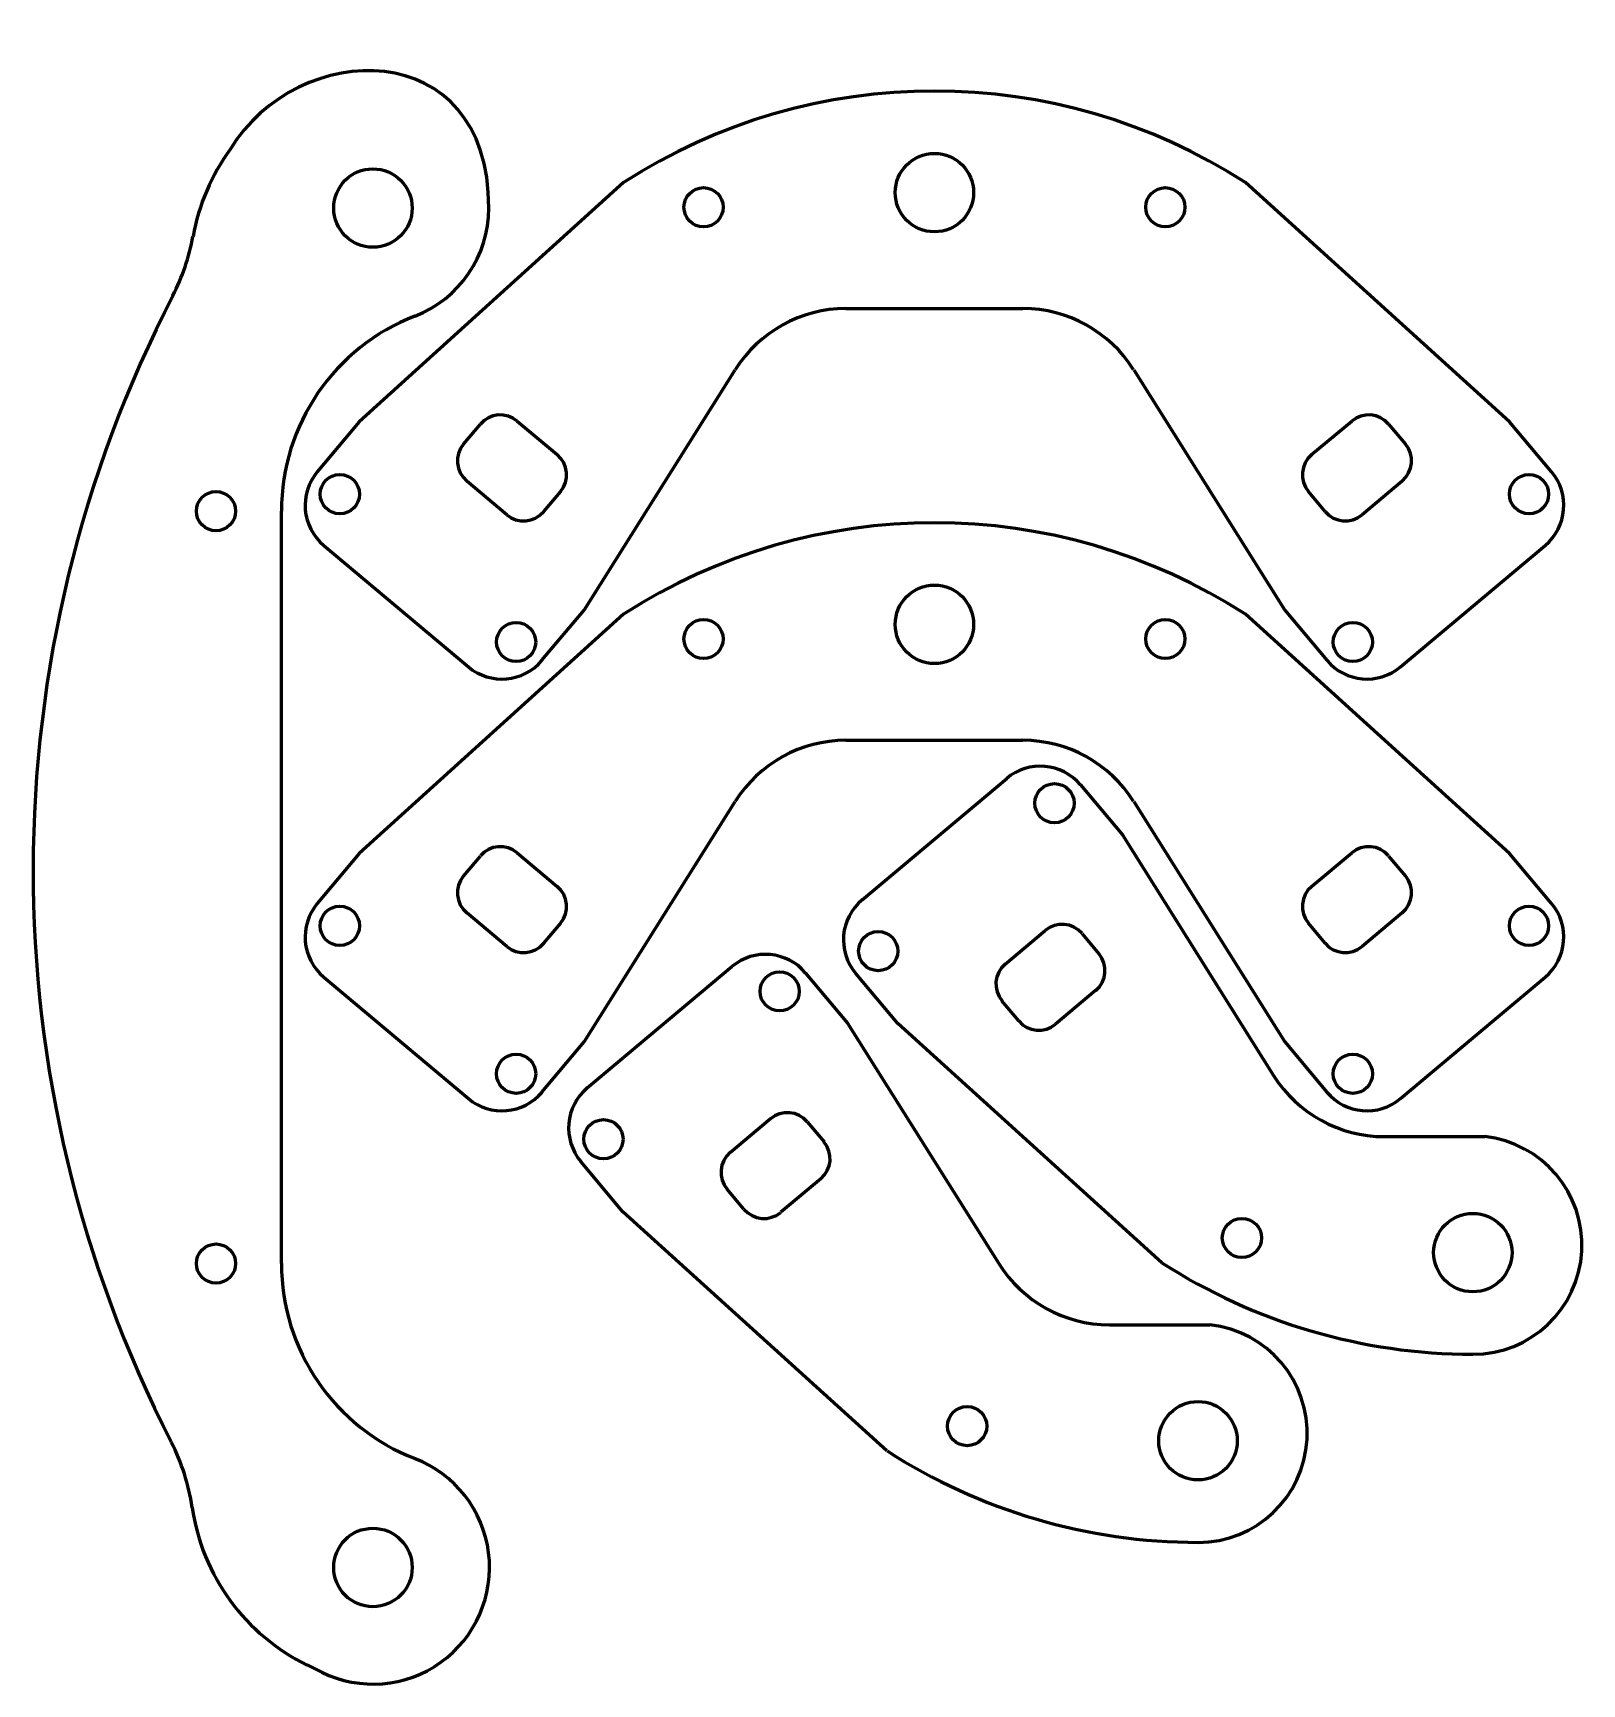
# Model space of a CAD drawing. Header units: millimetres. Extents: x -69 to 50, y -81 to 45.
import ezdxf

# ---------------------------------------------------------------- set-up
doc = ezdxf.new("R2010")
doc.units = ezdxf.units.MM
doc.linetypes.add('K5LT_BASIC', pattern=[0])

msp = doc.modelspace()

# ---------------------------------------------------------------- linework, layer by layer
at = {"color": 150, "linetype": 'K5LT_BASIC', "lineweight": 60, "true_color": 0x0080ff}
for p, q in [((-23.79, 33.79), (-43.99, 15.5)), ((43.99, 15.5), (23.79, 33.79)), ((-6.77, 24.15), (6.77, 24.15)), ((-26.8, 1.08), (-15.24, 19.47)), ((15.24, 19.47), (26.8, 1.08)), ((-43.99, 15.5), (-47.21, 11.67)), ((-36.02, 13.77), (-34.73, 15.3)), ((-31.92, 15.55), (-28.85, 12.98)), ((28.85, 12.98), (31.92, 15.55)), ((34.73, 15.3), (36.02, 13.77)), ((47.21, 11.67), (43.99, 15.5)), ((-32.71, 8.38), (-35.77, 10.95)), ((-28.61, 10.16), (-29.89, 8.63)), ((29.89, 8.63), (28.61, 10.16)), ((35.77, 10.95), (32.71, 8.38)), ((-49.95, -48.89), (-49.95, 8.66)), ((-46.71, 6.04), (-35.65, -3.25)), ((35.65, -3.25), (46.71, 6.04)), ((-23.79, 0.77), (-43.99, -17.52)), ((-30.02, -2.75), (-26.8, 1.08)), ((43.99, -17.52), (23.79, 0.77)), ((26.8, 1.08), (30.02, -2.75)), ((-6.77, -8.87), (6.77, -8.87)), ((-5.53, -21.06), (5.53, -11.78)), ((11.17, -12.27), (14.38, -16.1)), ((-26.8, -31.94), (-15.24, -13.55)), ((15.24, -13.55), (26.8, -31.94)), ((14.38, -16.1), (25.94, -34.5)), ((-43.99, -17.52), (-47.21, -21.35)), ((-31.92, -17.47), (-28.85, -20.04)), ((28.85, -20.04), (31.92, -17.47)), ((47.21, -21.35), (43.99, -17.52)), ((-36.02, -19.25), (-34.73, -17.72)), ((34.73, -17.72), (36.02, -19.25)), ((-32.71, -24.64), (-35.77, -22.07)), ((35.77, -22.07), (32.71, -24.64)), ((-28.61, -22.86), (-29.89, -24.39)), ((5.41, -25.98), (8.47, -23.41)), ((11.29, -23.66), (12.58, -25.19)), ((29.89, -24.39), (28.61, -22.86)), ((-26.55, -35.46), (-15.49, -26.17)), ((-46.71, -26.98), (-35.65, -36.27)), ((-9.86, -26.67), (-6.64, -30.5)), ((-2.81, -30.53), (-6.02, -26.7)), ((35.65, -36.27), (46.71, -26.98)), ((6.45, -30.33), (5.16, -28.8)), ((12.33, -28.01), (9.27, -30.58)), ((-6.64, -30.5), (4.92, -48.89)), ((17.4, -48.82), (-2.81, -30.53)), ((-30.02, -35.77), (-26.8, -31.94)), ((26.8, -31.94), (30.02, -35.77)), ((-15.61, -40.37), (-12.55, -37.8)), ((-9.73, -38.05), (-8.44, -39.58)), ((34.41, -39.18), (42.09, -39.18)), ((-23.83, -44.92), (-27.05, -41.09)), ((-8.69, -42.4), (-11.75, -44.97)), ((-14.57, -44.72), (-15.86, -43.19)), ((-3.63, -63.21), (-23.83, -44.92)), ((13.39, -53.57), (21.07, -53.57)), ((-47.98, -79.59), (-46.86, -80.14))]:
    msp.add_line(p, q, dxfattribs=at)
for centre, radius in [((0, 33.02), 3), ((-42.95, 31.84), 3), ((-17.66, 31.9), 1.5), ((17.66, 31.9), 1.5), ((-45.48, 9.96), 1.5), ((45.48, 9.96), 1.5), ((-54.95, 8.66), 1.5), ((0, 0), 3), ((-32, -1.35), 1.5), ((-17.66, -1.12), 1.5), ((17.66, -1.12), 1.5), ((32, -1.35), 1.5), ((9.18, -13.68), 1.5), ((-45.48, -23.06), 1.5), ((45.48, -23.06), 1.5), ((-4.3, -24.99), 1.5), ((-11.84, -28.07), 1.5), ((-32, -34.37), 1.5), ((32, -34.37), 1.5), ((-25.32, -39.38), 1.5), ((23.52, -46.93), 1.5), ((41.18, -48.05), 3), ((-54.95, -48.89), 1.5), ((2.5, -61.32), 1.5), ((20.16, -62.44), 3), ((-42.95, -72.13), 3)]:
    msp.add_circle(centre, radius, dxfattribs=at)
for centre, radius, start, end in [((0, -3.13), 43.92, 57.2063, 122.7937), ((-40.96, 26.86), 16, 143.7105, 169.8821), ((-42.95, 31.84), 8.87, 291.2167, 0), ((-72.47, 32.48), 16, 332.6528, 349.8821), ((26.74, -18.82), 95.68, 152.6528, 207.1845), ((-6.77, 14.15), 10, 90, 147.8447), ((6.77, 14.15), 10, 32.1553, 90), ((-33.95, 8.66), 16, 111.2167, 180), ((-33.2, 14.02), 2, 50, 140), ((33.2, 14.02), 2, 40, 130), ((-34.49, 12.49), 2, 140, 230), ((-30.14, 11.45), 2, 320, 50), ((30.14, 11.45), 2, 130, 220), ((34.49, 12.49), 2, 310, 40), ((-44.14, 9.1), 4, 140, 230), ((44.14, 9.1), 4, 310, 40), ((-31.42, 9.91), 2, 230, 320), ((0, -36.15), 43.92, 57.2063, 122.7937), ((31.42, 9.91), 2, 220, 310), ((-33.08, -0.18), 4, 230, 320), ((33.08, -0.18), 4, 220, 310), ((-6.77, -18.87), 10, 90, 147.8447), ((6.77, -18.87), 10, 32.1553, 90), ((8.1, -14.85), 4, 40, 130), ((-33.2, -19), 2, 50, 140), ((33.2, -19), 2, 40, 130), ((-34.49, -20.53), 2, 140, 230), ((-30.14, -21.57), 2, 320, 50), ((30.14, -21.57), 2, 130, 220), ((34.49, -20.53), 2, 310, 40), ((-44.14, -23.92), 4, 140, 230), ((-2.96, -24.13), 4, 130, 220), ((44.14, -23.92), 4, 310, 40), ((9.76, -24.94), 2, 40, 130), ((-31.42, -23.11), 2, 230, 320), ((-12.92, -29.24), 4, 40, 130), ((11.05, -26.47), 2, 310, 40), ((31.42, -23.11), 2, 220, 310), ((6.7, -27.51), 2, 130, 220), ((7.98, -29.05), 2, 220, 310), ((34.41, -29.18), 10, 212.1553, 270), ((-33.08, -33.2), 4, 230, 320), ((-23.98, -38.52), 4, 130, 220), ((33.08, -33.2), 4, 220, 310), ((-11.26, -39.34), 2, 40, 130), ((-14.33, -41.91), 2, 130, 220), ((-9.98, -40.87), 2, 310, 40), ((41.18, -47.48), 8.35, 270, 83.771), ((-13.04, -43.44), 2, 220, 310), ((-33.95, -48.89), 16, 180, 248.8245), ((13.39, -43.57), 10, 212.1553, 270), ((41.18, -11.9), 43.92, 237.2063, 270), ((20.16, -61.87), 8.35, 270, 83.771), ((-72.61, -69.85), 16, 8.3185, 27.1845), ((-42.95, -72.13), 8.92, 243.9428, 68.8245), ((20.16, -26.29), 43.92, 237.2063, 270), ((-40.95, -65.22), 16, 188.3185, 243.9428)]:
    msp.add_arc(centre, radius, start, end, dxfattribs=at)
msp.add_open_spline([(-34.08, 31.84), (-34.08, 45.23), (-48.77, 44.78), (-53.86, 36.33)], degree=3, dxfattribs=at)

doc.saveas('drawing.dxf')
